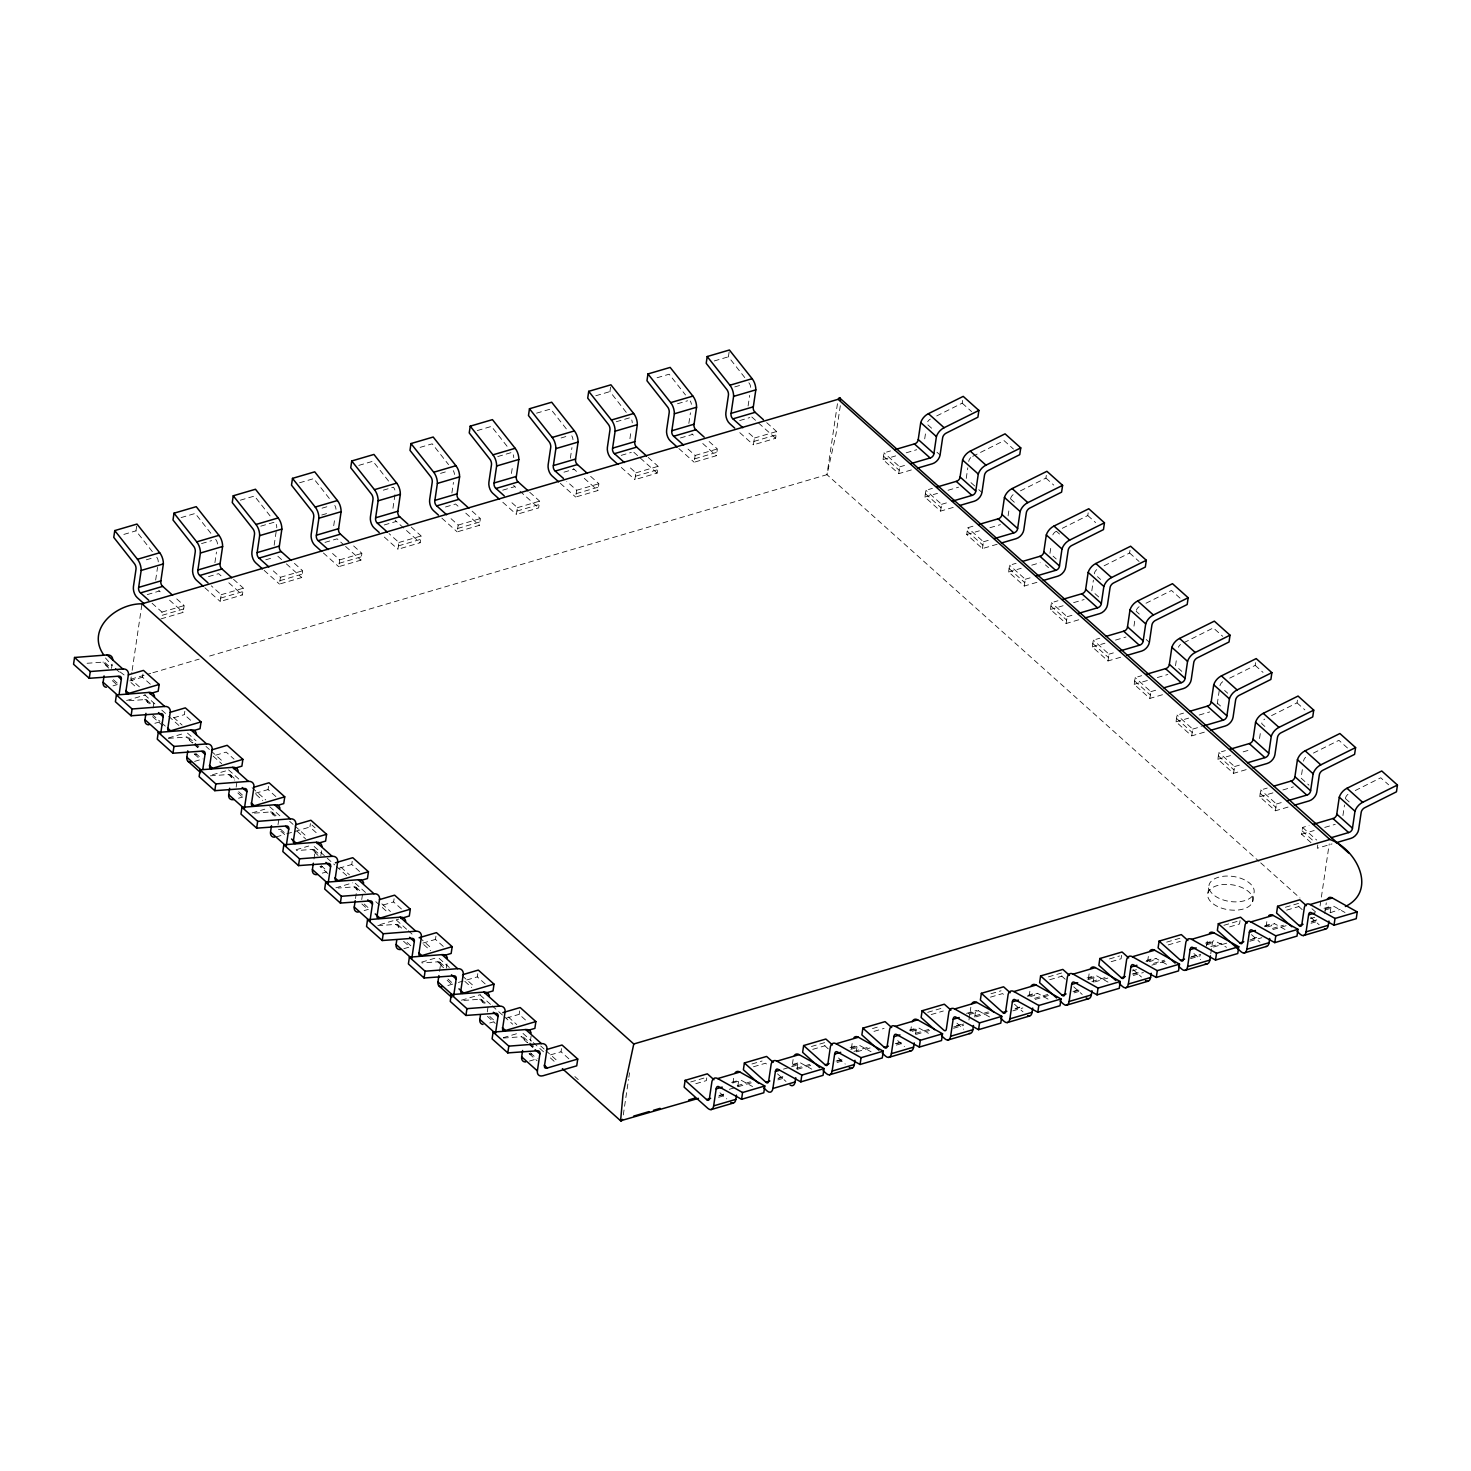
<?xml version="1.0" encoding="UTF-8"?>
<svg xmlns="http://www.w3.org/2000/svg" width="1471" height="1471" viewBox="0 0 1471 1471"><rect width="100%" height="100%" fill="white"/><g stroke="black" fill="none" stroke-linecap="round" stroke-linejoin="round"><path stroke-width="0.75" stroke-dasharray="5 3.75" d="M840.327 405.702L836.043 433.963L826.978 474.673L207.981 656.526M111.539 668.422L112.164 664.175M152.34 551.643L135.976 530.847L136.987 524.062M139.396 686.828L130.864 679.197L131.838 672.541M132.169 670.316L141.988 603.827M155.669 580.052L157.544 567.328M150.336 684.199L142.485 677.175L142.981 673.792M152.065 603.239L161.957 612.101L161.461 615.503L183.673 608.976M153.076 708.011L154.032 701.63M160.964 618.886L183.176 612.359L184.169 605.574L175.932 598.201M190.623 720.257L184.335 714.649L184.831 711.247M214.913 562.658L216.476 552.048M233.521 579.317L243.414 588.179L242.421 594.946L220.209 601.474L221.202 594.707L211.309 585.844M236.169 787.169L237.107 780.807M274.158 545.245L276.658 528.273M294.421 563.375L302.658 570.766L301.665 577.551L279.453 584.079L280.446 577.294L272.19 569.902M275.886 796.583L268.053 789.559L268.549 786.176M278.019 824.624L278.957 818.262M333.715 525.717L334.965 517.222M353.665 545.98L361.903 553.353L360.91 560.138L338.698 566.666L339.691 559.881L329.798 551.018M316.173 832.641L309.903 827.033L310.399 823.631M313.967 858.954L314.904 852.592A4.689 2.997 -48.2 0 0 312.183 849.429L296.37 850.569M320.825 855.717L322.075 847.241M392.959 508.304L395.147 493.465M411.255 527.096L421.147 535.959L420.154 542.744L397.942 549.271L398.935 542.486L389.043 533.624M359.604 871.512L351.753 864.488L352.249 861.087M355.504 898.542L356.754 890.047A4.689 2.997 -48.2 0 0 354.033 886.884L338.22 888.043M361.737 899.553L362.675 893.191M451.891 493.024L453.454 482.414M401.454 908.968L393.603 901.944L394.118 898.56M472.154 511.173L480.392 518.546L479.399 525.331L457.187 531.858L458.18 525.073L448.287 516.211M443.323 946.423L435.471 939.399L435.968 936.016M511.448 473.497L512.699 465.02M439.535 971.338L440.473 964.976A4.689 2.997 -48.2 0 0 437.751 961.813L421.938 962.953M446.375 968.102L447 963.873M529.744 492.289L539.636 501.133L538.643 507.918L516.413 514.445L517.424 507.66L509.168 500.287M485.173 983.897L477.321 976.873L477.818 973.471M487.287 1011.938L488.243 1005.576M570.362 458.216L571.943 447.607M590.625 476.347L598.881 483.738L597.888 490.523L575.657 497.051L576.669 490.266L566.758 481.403M626.278 412.395L609.932 391.599L610.594 387.075M525.46 1019.955L519.171 1014.328L519.668 1010.945M530.406 1040.916L531.344 1034.536M629.919 438.689L631.188 430.194M648.233 457.463L658.125 466.325L657.132 473.11L634.902 479.638L635.913 472.853L627.657 465.48M568.872 1058.807L561.021 1051.783L561.536 1048.4M688.851 423.409L690.432 412.799M709.114 441.539L717.37 448.931L716.377 455.697L694.147 462.225L695.158 455.458L685.247 446.596M744.767 377.587L728.421 356.791L729.414 350.006M623.299 1114.926L628.54 1079.457M628.871 1077.232L629.533 1072.8M748.095 405.996L749.677 395.386M766.722 422.655L776.614 431.518L775.622 438.303L753.391 444.83L754.402 438.045L746.146 430.654M732.926 1083.263L733.864 1076.901M837.44 403.734L826.978 474.673L1258.992 861.344M737.762 1086.628L738.387 1082.38A4.689 2.501 73.6 0 1 741.347 1080.358L752.564 1086.554M792.483 1063.735L793.108 1059.488M911.358 469.948L898.726 473.662L883.023 459.614L884.034 452.829L890.543 450.917M797.006 1069.215L797.631 1064.986A4.689 2.501 73.6 0 1 800.592 1062.945L811.808 1069.16M898.726 473.662L899.719 466.877L884.034 452.829M828.247 1048.86L824.845 1045.807L825.341 1042.424L811.201 1046.561M924.707 438.854L925.645 432.474M953.208 507.403L940.576 511.117L924.891 497.069L925.884 490.284L932.393 488.372M851.415 1048.455L852.353 1042.093M856.232 1051.82L856.876 1047.573A4.689 2.501 73.6 0 1 859.836 1045.55L871.053 1051.747M940.576 511.117L941.587 504.332L925.884 490.284M936.714 415.925L962.199 403.164L963.211 396.379M966.245 478.424L967.808 467.815M997.173 544.252L982.426 548.573L966.741 534.525L967.734 527.74L974.243 525.827M910.659 1031.042L911.285 1026.795M982.426 548.573L983.437 541.788L967.734 527.74M915.477 1034.407L916.12 1030.16A4.689 2.501 73.6 0 1 919.081 1028.137L928.44 1033.304M1008.095 515.898L1009.345 507.403M1036.926 582.332L1024.294 586.046L1008.591 571.998L1009.602 565.213L1016.093 563.301M1024.294 586.046L1025.287 579.261L1009.602 565.213M1020.433 490.854L1045.918 478.093L1046.911 471.308M968.948 1020.01L970.842 1007.267M974.721 1016.994L975.347 1012.765A4.689 2.501 73.6 0 1 978.325 1010.724L989.542 1016.939M1049.963 553.353L1051.213 544.858M1078.776 619.787L1066.144 623.502L1050.441 609.454L1051.452 602.669L1057.962 600.756M1066.144 623.502L1067.137 616.717L1051.452 602.669M1062.283 528.31L1087.768 515.549L1088.779 508.764M1029.13 996.235L1030.086 989.873M1091.813 590.809L1093.376 580.199M1120.626 657.243L1107.994 660.957L1092.309 646.909L1093.302 640.124L1099.812 638.212M1107.994 660.957L1109.005 654.172L1093.302 640.124M1065.225 979.226L1061.823 976.192L1062.319 972.791L1048.179 976.946M1104.133 565.783L1129.618 553.004L1130.629 546.237M1133.976 626.15L1134.913 619.787M1088.375 978.822L1089.331 972.46M1162.495 694.717L1149.862 698.412L1134.159 684.364L1135.152 677.598L1141.661 675.685M1093.21 982.187L1093.836 977.939A4.689 2.501 73.6 0 1 1096.814 975.917L1108.031 982.113M1149.862 698.412L1150.855 691.646L1135.152 677.598M1121.564 955.378L1121.067 958.779L1110.973 961.74M1175.513 665.738L1176.782 657.243M1204.344 732.172L1191.712 735.886L1176.009 721.838L1177.021 715.053L1183.511 713.141M1147.619 961.427L1148.557 955.065M1191.712 735.886L1192.705 729.101L1177.021 715.053M1217.179 704.094A8.219 5.259 -48.2 0 0 1217.381 703.193L1219.569 688.336M1246.194 769.627L1233.562 773.341L1217.859 759.293L1218.871 752.508L1225.38 750.596M1207.967 892.86L1209.199 884.531M1206.551 946.147L1207.801 937.652M1233.562 773.341L1234.574 766.556L1218.871 752.508M1210.762 953.741L1212.325 943.132A4.689 2.501 73.6 0 1 1215.303 941.109L1226.52 947.306M1229.701 678.149L1255.186 665.388L1256.197 658.603M1259.544 738.534L1260.482 732.172M1240.053 920.57L1239.557 923.972L1227.439 927.521M1288.044 807.083L1275.412 810.797L1259.728 796.749L1260.721 789.964L1267.23 788.07M1252.648 901.723A22.837 12.614 8.4 0 0 1222.456 884.567A22.837 12.614 8.4 0 0 1215.8 905.566A22.837 12.614 8.4 0 0 1252.648 901.723L1253.88 893.393A22.837 12.614 8.4 0 0 1223.688 876.238A22.837 12.614 8.4 0 0 1217.032 897.255A22.837 12.614 8.4 0 0 1253.88 893.393M1275.412 810.797L1276.423 804.012L1260.721 789.964M1271.551 715.623L1297.036 702.862L1298.047 696.077M1266.108 926.62L1267.046 920.239M1302.331 769.627L1301.081 778.122L1308.933 785.146M1310.992 842.644L1301.578 834.222L1302.571 827.438L1309.08 825.525M1302.203 909.611L1298.801 906.559L1299.298 903.176L1285.158 907.331M1317.777 844.869L1317.281 848.271L1332.009 843.931M1320.075 905.971L1321.05 899.314M1321.381 897.108L1329.232 843.913M1324.727 913.454L1326.29 902.845M1342.931 815.578L1344.512 804.968M1330.189 912.572L1330.814 908.324A4.689 2.501 73.6 0 1 1333.774 906.301L1345.009 912.498M972.699 456.341L1004.068 440.62L1013.482 449.06M1146.001 603.239L1171.486 590.478L1180.9 598.899M1183.934 642.662L1213.336 627.933L1222.75 636.355M1313.419 753.078L1338.904 740.318L1348.319 748.739M1355.269 790.534L1380.754 777.773L1388.606 784.797M1330.17 912.755L1340.283 909.317M123.858 534.414L135.976 530.847M181.08 517.59L195.22 513.453L211.585 534.23M240.325 500.195L254.465 496.04L270.829 516.836M299.569 482.782L313.709 478.627L330.074 499.423M358.814 465.388L372.954 461.232L389.319 482.01M420.081 447.386L432.198 443.819L448.563 464.615M477.303 430.562L491.443 426.406L507.808 447.202M536.547 413.167L550.687 409.012L567.052 429.808M595.792 395.754L609.932 391.599M657.059 377.753L669.176 374.204L685.523 394.982M714.281 360.947L728.421 356.791M146.328 559.807L154.4 557.435M201.527 543.59L211.622 540.629M260.772 526.177L274.912 522.021A4.689 2.501 73.6 0 1 276.732 527.776M322.039 508.175L330.111 505.803M383.306 490.174L393.401 487.214A4.689 2.501 73.6 0 1 395.221 492.969M440.528 473.368L448.6 470.996M497.75 456.562L511.89 452.406A4.689 2.501 73.6 0 1 513.747 457.628M561.039 437.972L569.112 435.6M616.239 421.754L630.379 417.599A4.689 2.501 73.6 0 1 632.236 422.821M677.506 403.753L687.601 400.774M734.728 386.928L742.8 384.556M321.763 515.015L329.835 512.644M147.247 594.615L159.364 591.048L162.766 594.1M208.514 576.614L218.609 573.653L222.011 576.687M265.736 559.807L273.827 557.435M324.981 542.394L337.098 538.827L343.901 544.932M384.225 524.982L396.343 521.433L420.154 542.744M445.492 506.999L455.587 504.02L458.989 507.072M502.714 490.174L514.832 486.625L518.233 489.659M563.981 472.173L574.076 469.212L577.478 472.265M621.203 455.366L631.298 452.406M680.448 437.953L692.565 434.405L695.967 437.439M739.692 420.559L749.787 417.58M161.957 612.101L184.169 605.574M221.202 594.707L243.414 588.179M280.446 577.294L302.658 570.766M339.691 559.881L361.903 553.353M398.935 542.486L421.147 535.959M458.18 525.073L480.392 518.546M517.424 507.66L539.636 501.133M576.669 490.266L598.881 483.738M635.913 472.853L658.125 466.325M695.158 455.458L717.37 448.931M754.402 438.045L776.614 431.518M220.705 598.09L242.917 591.563M279.95 580.677L302.162 574.15M339.194 563.283L361.406 556.755M398.439 545.87L420.651 539.342M457.683 528.475L479.895 521.948M516.928 511.062L539.14 504.535M576.172 493.649L598.384 487.122M635.417 476.255L657.629 469.727M694.661 458.842L716.873 452.314M753.906 441.429L776.118 434.901M130.864 679.197L150.686 673.369M152.892 672.725L199.173 659.118M112.991 685.854L117.22 684.603M129.853 680.889L142.485 677.175M883.023 459.614L895.674 455.9M906.191 452.811L916.727 449.703M899.719 466.877L906.228 464.965M126.598 700.509L145.537 694.937M154.86 723.309L159.07 722.077M173.817 717.738L184.335 714.649M924.891 497.069L937.523 493.355M948.041 490.266L958.577 487.177M941.587 504.332L948.096 502.42M168.448 737.964L183.195 733.643M194.595 761.39L203.035 758.907M215.667 755.193L226.185 752.104L234.036 759.128M966.741 534.525L979.373 530.81M989.909 527.721L1000.427 524.632M983.437 541.788L989.946 539.875M212.412 774.812L227.141 770.491M238.559 798.22L242.77 796.988M255.402 793.274L268.053 789.559M1008.591 571.998L1021.223 568.284M1031.759 565.177L1040.181 562.713M1025.287 579.261L1031.796 577.349M252.148 812.893L264.798 809.179M276.199 836.925L284.639 834.443L278.166 829.056M286.735 833.836L309.903 827.033M1050.441 609.454L1063.092 605.739M1073.609 602.65L1084.145 599.543M1067.137 616.717L1073.646 614.804M296.112 849.742L308.745 846.027M322.278 873.149L326.488 871.917M339.121 868.203L351.753 864.488M1092.309 646.909L1104.942 643.195M1115.478 640.106L1125.995 637.017M1109.005 654.172L1113.345 652.903M335.866 887.822L352.709 882.857M364.128 910.604L368.338 909.372M383.085 905.033L393.603 901.944M1134.159 684.364L1148.906 680.043M1157.328 677.561L1167.845 674.472M1150.855 691.646L1157.364 689.734M379.831 924.652L398.77 919.081M403.881 948.685L410.188 946.828M422.839 943.113L435.471 939.399M1176.009 721.838L1188.642 718.124M1199.178 715.035L1209.714 711.927M1192.705 729.101L1201.384 726.545M421.681 962.126L436.427 957.786M447.846 985.533L456.267 983.051M458.364 982.444L477.321 976.873M1217.859 759.293L1230.51 755.579M1243.142 751.865L1249.449 750.008M1234.574 766.556L1241.064 764.644M461.434 1000.206L480.373 994.635M489.696 1022.989L493.907 1021.757M506.539 1018.042L519.171 1014.328M1259.728 796.749L1274.456 792.428M1282.896 789.945L1293.414 786.856M1276.423 804.012L1282.933 802.118M503.284 1037.662L518.031 1033.322M529.45 1061.069L537.871 1058.605M550.503 1054.891L561.021 1051.783M1301.578 834.222L1314.21 830.508M1324.746 827.419L1335.263 824.312M690.708 1081.976L706.852 1077.232L706.356 1080.615L692.216 1084.771M751.957 1063.974L762.07 1061.014M872.468 1028.578L880.559 1026.188M927.686 1012.342L943.83 1007.598M990.958 993.752L1001.052 990.792M1109.447 958.945L1119.541 955.985M1166.668 942.139L1180.808 937.983M1223.89 925.314L1238.03 921.159M753.483 1066.769L765.6 1063.22L769.002 1066.254M812.728 1049.375L824.845 1045.807M873.995 1031.373L884.089 1028.394M931.217 1014.549L943.334 1011M990.461 997.154L1002.578 993.587L1005.98 996.639M1049.706 979.741L1061.823 976.192M1168.195 944.934L1180.312 941.366M1286.684 910.126L1298.801 906.559M731.602 1082.399L739.674 1080.027M792.851 1064.397L798.918 1062.614M850.073 1047.573L858.163 1045.201M909.317 1030.178L917.408 1027.806M966.557 1013.354L976.652 1010.393M1027.806 995.371L1035.897 992.98M1087.051 977.958L1095.141 975.586M1146.295 960.545L1154.386 958.173M1205.54 943.15L1213.63 940.778M1264.784 925.737L1272.875 923.365M1324.029 908.324L1332.101 905.952M733.275 1082.73L741.347 1080.358M792.501 1065.317L800.592 1062.945M851.746 1047.922L859.836 1045.55M910.99 1030.509L919.081 1028.137M968.231 1013.703L978.325 1010.724M1027.457 996.29L1037.57 993.33L1050.662 1000.556M1088.724 978.289L1096.814 975.917M1145.946 961.482L1156.059 958.504L1167.275 964.719M1207.213 943.481L1215.303 941.109M1264.435 926.675L1274.548 923.696L1285.764 929.911M1325.702 908.673L1333.774 906.301M783.491 1069.123L789.541 1067.358M791.563 1066.751L797.631 1064.986M850.808 1049.356L856.876 1047.573M912.075 1031.355L916.12 1030.16M969.297 1014.53L975.347 1012.765M1030.564 996.547L1034.591 995.352A4.689 2.501 73.6 0 1 1037.57 993.33M1087.786 979.723L1093.836 977.939M1149.053 961.721L1153.08 960.545A4.689 2.501 73.6 0 1 1156.059 958.504M1206.275 944.915L1212.325 943.132M1267.542 926.914L1271.569 925.737A4.689 2.501 73.6 0 1 1274.548 923.696M1324.764 910.108L1330.814 908.324M737.21 1085.69L752.619 1081.167M796.675 1068.222L809.896 1064.342M853.952 1051.397L869.379 1046.874M915.642 1033.267L928.863 1029.387M975.108 1015.799L988.328 1011.919M1034.591 998.331L1047.812 994.433M1091.868 981.488L1105.089 977.608M1153.558 963.376L1164.572 960.14M1210.817 946.552L1221.849 943.316M1272.507 928.422L1283.521 925.185M729.267 1089.312L735.886 1087.363M738.074 1086.72L751.276 1082.84M797.503 1069.252L812.911 1064.728M856.931 1051.802L870.133 1047.922M916.359 1034.334L929.58 1030.454M975.788 1016.884L989.008 1013.004M1035.216 999.416L1048.437 995.536M1094.645 981.948L1107.865 978.068M1132.063 970.97L1136.476 969.665M1151.885 965.141L1165.087 961.262M1213.501 947.03L1226.722 943.15M1272.93 929.58L1286.15 925.7M1310.348 918.584L1314.761 917.279M719.54 1095.307L723.585 1094.13M778.784 1077.912L782.829 1076.717M836.024 1061.087L842.074 1059.304M895.251 1043.693L903.341 1041.321M956.518 1025.692L962.586 1023.908M1015.762 1008.279L1019.808 1007.102M1072.984 991.472L1081.075 989.1M1132.229 974.059L1140.319 971.687M1191.473 956.665L1199.564 954.293M1252.74 938.663L1256.786 937.468M1311.985 921.251L1318.053 919.467M718.712 1096.005L724.78 1094.222M777.957 1078.592L784.006 1076.809M837.201 1061.198L843.251 1059.414M896.446 1043.785L902.495 1042.001M953.668 1026.979L963.762 1024M1014.935 1008.977L1020.984 1007.194M1074.179 991.564L1082.251 989.192M1133.424 974.151L1139.473 972.386M1190.646 957.345L1200.741 954.385M1249.89 939.951L1257.962 937.56M1311.157 921.949L1319.23 919.577M718.584 1097.329L726.656 1094.957M777.828 1079.916L785.9 1077.544M837.073 1062.522L845.145 1060.15M896.317 1045.109L904.389 1042.737M953.539 1028.303L963.634 1025.324M1012.784 1010.89L1022.878 1007.929M1074.051 992.888L1082.123 990.516M1133.295 975.494L1143.39 972.515M1190.517 958.669L1200.612 955.709M1249.762 941.275L1261.879 937.707M1311.029 923.273L1319.101 920.901M87.102 663.274L102.915 662.134L109.185 667.742M128.952 700.729L144.765 699.589L149.472 703.8M168.558 738.35L186.615 737.045L192.903 742.671M210.408 775.824L228.465 774.518L234.753 780.126M254.52 813.114L270.333 811.974L275.04 816.184M377.826 925.664L395.901 924.358L400.608 928.569M463.788 1000.427L479.601 999.269L484.308 1003.479M503.395 1038.048L521.451 1036.742L527.74 1042.351M124.097 674.95L115.565 668.551M962.199 403.164L971.632 411.604M1045.918 478.093L1053.769 485.117M1087.768 515.549L1095.619 522.573M1129.618 553.004L1139.05 561.444M1255.186 665.388L1263.037 672.412M1297.036 702.862L1304.887 709.886M1056.399 531.27L1059.543 534.065M931.603 428.208L926.895 423.997A4.689 2.997 -48.2 0 1 930.352 419.106M1010.614 498.908L1015.321 503.137M1097.458 576.65L1100.602 579.464M1136.164 611.292L1139.308 614.106M1224.589 690.432L1227.733 693.246M1264.876 726.49L1261.732 723.677A4.689 2.997 -48.2 0 1 1264.711 719.08M1345.45 798.606L1350.157 802.817M936.953 452.204L940.079 455.017M970.952 482.635L977.24 488.262M978.803 489.659L981.948 492.472M1053.089 556.167L1056.233 558.962M1094.957 593.622L1099.664 597.833M1146.222 639.517L1149.366 642.312M1178.657 668.551L1181.801 671.346M1217.381 703.193L1220.507 706.006M1045.421 564.901L1048.566 567.714M1302.571 827.438L1316.71 840.07M883.538 456.212L899.222 470.26M925.388 493.686L941.072 507.734M967.238 531.141L982.941 545.189M1009.088 568.597L1024.791 582.645M1050.956 606.052L1066.64 620.1M1092.806 643.526L1108.509 657.574M1134.656 680.981L1150.359 695.029M1176.506 718.436L1192.209 732.484M1218.374 755.91L1234.059 769.958M1260.224 793.365L1275.927 807.414M1302.074 830.821L1313.07 840.658M1260.702 862.87L1299.978 898.027M1311.93 908.729L1317.06 913.307M751.81 416.992L756.903 421.552M758.613 423.078L775.622 438.303M1310.698 917.205L1319.193 924.818M739.803 432.658L753.391 444.83M702.77 443.525L716.377 455.697M1251.453 934.618L1259.948 942.231M678.848 448.545L694.147 462.225M657.132 473.11L633.321 451.799A8.219 4.395 73.6 0 1 632.714 451.192M1193.919 953.539L1200.704 959.625M621.314 467.465L634.902 479.638M584.281 478.351L597.888 490.523M1132.964 969.426L1141.478 977.038M560.359 483.352L575.657 497.051M519.943 491.185L538.643 507.918M1073.72 986.839L1082.233 994.451M502.825 502.273L516.413 514.445M465.792 513.158L479.399 525.331M1014.475 1004.233L1022.989 1011.846M441.87 518.16L457.187 531.858M956.941 1023.172L963.744 1029.259M384.336 537.08L397.942 549.271M345.611 546.44L360.91 560.138M897.696 1040.567L904.5 1046.672M323.381 552.967L338.698 566.666M277.854 556.24L284.657 562.327M286.367 563.853L301.665 577.551M838.452 1057.98L845.255 1064.066M264.136 570.38L279.453 584.079M228.814 582.773L242.421 594.946M777.497 1073.867L786.01 1081.479M204.892 587.793L220.209 601.474M169.57 600.186L183.176 612.359M719.963 1092.788L726.766 1098.874M311.981 825.047L315.107 827.842M173.56 717.407L182.091 725.038M205.995 746.441L209.415 749.493M211.125 751.019L223.077 761.721M252.093 787.702L265.755 799.93M289.677 821.333L293.078 824.385M294.788 825.911L306.74 836.613M340.904 867.173L349.436 874.822M381.872 903.856L390.422 911.505M419.456 937.487L431.408 948.17M462.133 975.696L474.085 986.379M508.249 1016.957L516.781 1024.588M540.684 1045.991L544.105 1049.044M545.815 1050.57L557.766 1061.271M574.848 1076.551L578.25 1079.622M115.584 668.753L120.714 673.35M130.993 682.544L136.123 687.141M144.673 694.808L154.951 704.002M161.792 710.125L166.94 714.722M168.65 716.267L178.91 725.46M187.479 733.11L196.029 740.777M213.148 756.094L221.716 763.762M228.557 769.885L238.835 779.078M255.954 794.395L262.794 800.537M269.653 806.66L279.931 815.853M297.05 831.17L305.6 838.838M314.169 846.505L334.708 864.893M336.418 866.419L346.696 875.613M355.247 883.28L365.525 892.456M375.785 901.649L387.774 912.388M396.343 920.037L406.603 929.231M408.313 930.775L413.461 935.372M423.722 944.566L430.58 950.689M439.13 958.357L449.409 967.55M464.818 981.341L471.658 987.464M480.226 995.132L490.487 1004.325M492.197 1005.851L502.475 1015.045M504.185 1016.571L512.754 1024.239M523.014 1033.433L531.583 1041.082M533.293 1042.626L543.553 1051.82M550.411 1057.943L555.542 1062.54M104.919 662.52L111.189 668.147M146.769 699.975L151.476 704.204M188.619 737.449L201.178 748.684M230.469 774.904L235.176 779.115M272.337 812.36L277.044 816.57M314.187 849.833L320.457 855.442M356.037 887.289L360.744 891.5M397.887 924.744L402.594 928.955M439.755 962.199L446.026 967.826M481.605 999.673L486.313 1003.884M523.455 1037.129L536.014 1048.363M194.466 744.069L199.173 748.279M312.183 849.429L318.453 855.056M354.033 886.884L358.74 891.113M437.751 961.813L444.021 967.44M529.303 1043.766L534.01 1047.977M108.762 668.091L105.636 665.278A4.689 2.997 -48.2 0 0 102.915 662.134M192.48 743.02L189.336 740.207A4.689 2.997 -48.2 0 0 186.615 737.045M194.043 744.418L198.75 748.629M314.904 852.592L318.049 855.405M440.473 964.976L443.617 967.771M527.317 1042.7L524.172 1039.887A4.689 2.997 -48.2 0 0 521.451 1036.742M528.88 1044.097L533.587 1048.327M113.432 679.712L118.14 683.941M152.138 714.373L159.99 721.397M161.571 722.794L166.278 727.005M195.569 753.244L201.84 758.852M238.688 791.711L243.395 795.921M280.538 829.166L285.558 833.781M321.138 865.61L327.408 871.237M364.256 904.077L369.258 908.692M410.814 945.761L406.106 941.55A3.641 2.317 -48.2 0 1 403.734 941.44L410.004 947.048M447.956 979.006L452.976 983.621M489.806 1016.461L494.826 1021.076M530.406 1052.923L536.676 1058.532M112.311 680.613L117.018 684.824M152.598 716.671L165.157 727.906M194.466 754.127L200.736 759.753M237.879 792.998L242.586 797.208M327.868 873.535L320.016 866.511A3.641 2.317 -48.2 0 0 322.388 866.621M361.884 903.966L368.155 909.593M447.147 980.293L451.854 984.504M487.434 1016.351L495.286 1023.375M529.303 1053.806L537.136 1060.83M105.471 657.978L112.145 665.701M1303.582 761.132A4.689 2.997 -48.2 0 1 1305.641 757.271M968.745 461.453A4.689 2.997 -48.2 0 1 970.805 457.573M228.465 774.518A4.689 2.997 -48.2 0 1 231.204 777.663M196.838 754.237A3.641 2.317 -48.2 0 1 194.209 753.869M1094.314 573.837A4.689 2.997 -48.2 0 1 1097.771 568.946M1052.831 534.874A4.689 2.997 -48.2 0 1 1055.921 531.491M1345.505 798.109A4.689 2.997 -48.2 0 1 1347.951 794.34M1010.669 498.43A4.689 2.997 -48.2 0 1 1013.114 494.661M479.601 999.269A4.689 2.997 -48.2 0 1 482.323 1002.431M395.901 924.358A4.689 2.997 -48.2 0 1 398.623 927.502M531.675 1053.935A3.641 2.317 -48.2 0 1 529.045 1053.549M1136.366 610.3A4.689 2.997 -48.2 0 1 1139.142 606.696M1178.4 647.258A4.689 2.997 -48.2 0 1 1180.533 644.5M1219.955 685.725A4.689 2.997 -48.2 0 1 1222.861 681.625M514.832 486.625A8.219 4.395 73.6 0 1 513.655 485.301M453.27 470.646A4.689 2.501 73.6 0 1 454.484 474.489M571.759 435.839A4.689 2.501 73.6 0 1 572.973 439.682M692.565 434.405A8.219 4.395 73.6 0 1 691.958 433.798M690.248 401.013A4.689 2.501 73.6 0 1 691.407 404.304M334.781 505.454A4.689 2.501 73.6 0 1 335.995 509.297M215.667 539.434A4.689 2.501 73.6 0 1 217.506 544.123M280.078 829.331A3.641 2.317 -48.2 0 1 278.46 829.258M144.765 699.589A4.689 2.997 -48.2 0 1 147.486 702.752M270.333 811.974A4.689 2.997 -48.2 0 1 273.054 815.136M396.343 521.433A8.219 4.395 73.6 0 1 395.166 520.109M159.364 591.048A8.219 4.395 73.6 0 1 158.758 590.441M156.753 557.233A4.689 2.501 73.6 0 1 158.243 562.602M748.868 382.773A4.689 2.501 73.6 0 1 750.725 388.013M574.076 469.212A8.219 4.395 73.6 0 1 573.469 468.605"/><path stroke-width="1.5" d="M112.789 659.927A10.389 6.638 -48.2 0 0 107.162 654.944L74.543 657.482L73.55 664.248L89.253 678.296L118.599 676.182A4.689 2.997 -48.2 0 1 121.321 679.326L119.133 694.183M89.253 678.296L90.246 671.53L74.543 657.482M172.622 595.24L162.729 586.377A3.641 1.949 73.6 0 1 160.872 580.88L163.373 563.908A10.389 5.553 73.6 0 0 159.695 552.747L136.987 524.062L114.756 530.59L113.763 537.375L134.21 563.375A4.689 2.501 73.6 0 1 135.957 569.608L133.438 586.58A8.219 4.395 73.6 0 0 137.152 597.575L143.956 603.662M106.317 687.306A8.219 5.259 -48.2 0 1 103.117 682.25L104.073 675.888M154.584 696.61A10.389 6.638 -48.2 0 0 149.012 692.418L116.411 694.937L115.4 701.722L131.103 715.77L160.468 713.637A4.689 2.997 -48.2 0 1 163.189 716.8L160.67 733.772L144.985 719.724L145.923 713.361M148.755 600.297L140.517 592.905A3.641 1.949 73.6 0 1 138.66 587.407L141.161 570.435A10.389 5.553 73.6 0 0 137.483 559.274L114.756 530.59M131.103 715.77L132.096 708.985L116.411 694.937M231.866 577.827L221.974 568.964A3.641 1.949 73.6 0 1 220.117 563.467L222.617 546.495A10.389 5.553 73.6 0 0 218.94 535.334L196.231 506.668L174.001 513.195L173.008 519.98L193.455 545.962A4.689 2.501 73.6 0 1 195.202 552.213L192.683 569.185A8.219 4.395 73.6 0 0 196.397 580.181L203.2 586.267M128.308 674.858L143.478 670.408L159.181 684.456L158.188 691.223L149.748 693.705M196.305 733.33A10.389 6.638 -48.2 0 0 190.862 729.873L158.261 732.393L157.268 739.178L172.953 753.226L202.318 751.093A4.689 2.997 -48.2 0 1 205.039 754.255L202.851 769.112M207.999 582.884L199.762 575.492A3.641 1.949 73.6 0 1 197.905 569.994L200.405 553.022A10.389 5.553 73.6 0 0 196.728 541.861L174.001 513.195M172.953 753.226L173.964 746.441L158.261 732.393M190.807 762.272A8.219 5.259 -48.2 0 1 186.835 757.179L187.773 750.817M291.111 560.433L281.218 551.57A3.641 1.949 73.6 0 1 279.361 546.072L281.862 529.1A10.389 5.553 73.6 0 0 278.184 517.939L255.476 489.255L233.245 495.782L232.253 502.567L252.699 528.549A4.689 2.501 73.6 0 1 254.446 534.8L251.927 551.772A8.219 4.395 73.6 0 0 255.641 562.768L262.445 568.854M170.158 712.313L185.346 707.864L201.031 721.912L200.038 728.697L193.712 730.554M238.302 771.54A10.389 6.638 -48.2 0 0 232.731 767.329L200.111 769.848L199.118 776.633L214.803 790.681L244.168 788.548A4.689 2.997 -48.2 0 1 246.889 791.711L244.388 808.682L228.685 794.634L229.623 788.272M214.803 790.681L215.814 783.896L200.111 769.848M268.899 566.96L259.006 558.097A3.641 1.949 73.6 0 1 257.149 552.6L259.65 535.628A10.389 5.553 73.6 0 0 255.972 524.467L233.245 495.782M212.008 749.787L227.196 745.319L242.88 759.367L241.888 766.152L233.466 768.634M280.005 808.259A10.389 6.638 -48.2 0 0 274.581 804.784L241.961 807.322L240.968 814.107L256.671 828.155L286.018 826.022A4.689 2.997 -48.2 0 1 288.739 829.166L286.238 846.156M348.701 541.549L340.463 534.157A3.641 1.949 73.6 0 1 338.606 528.659L341.107 511.687A10.389 5.553 73.6 0 0 337.429 500.526L314.72 471.842L292.49 478.369L291.497 485.154L311.944 511.154A4.689 2.501 73.6 0 1 313.691 517.387L311.172 534.359A8.219 4.395 73.6 0 0 314.886 545.355L321.689 551.46M256.671 828.155L257.664 821.37L241.961 807.322M274.507 837.201A8.219 5.259 -48.2 0 1 270.535 832.108L271.491 825.727M328.143 549.547L318.232 540.684A3.641 1.949 73.6 0 1 316.394 535.187L318.894 518.215A10.389 5.553 73.6 0 0 315.217 507.054L292.49 478.369M253.876 787.242L269.046 782.774L284.749 796.822L283.738 803.607L277.431 805.464M322.002 846.45A10.389 6.638 -48.2 0 0 316.43 842.258L283.829 844.777L282.818 851.562L298.521 865.61L327.886 863.477A4.689 2.997 -48.2 0 1 330.607 866.64L328.088 883.611L312.404 869.563L313.341 863.201M407.945 524.136L399.707 516.762A3.641 1.949 73.6 0 1 397.85 511.264L400.351 494.274A10.389 5.553 73.6 0 0 396.674 483.132L373.947 454.447L351.734 460.975L350.742 467.76L371.188 493.741A4.689 2.501 73.6 0 1 372.935 499.993L370.416 516.965A8.219 4.395 73.6 0 0 374.13 527.96L379.224 532.52M298.521 865.61L299.514 858.825L283.829 844.777M295.726 824.698L310.896 820.248L326.599 834.296L325.606 841.081L317.166 843.545M387.388 532.134L377.477 523.29A3.641 1.949 73.6 0 1 375.638 517.792L378.139 500.802A10.389 5.553 73.6 0 0 374.461 489.659L351.734 460.975M363.723 883.17A10.389 6.638 -48.2 0 0 358.28 879.713L325.679 882.232L324.686 889.017L340.371 903.065L369.736 900.932A4.689 2.997 -48.2 0 1 372.457 904.095L369.957 921.067M340.371 903.065L341.382 896.28L325.679 882.232M468.844 508.212L458.952 499.349A3.641 1.949 73.6 0 1 457.095 493.851L459.596 476.88A10.389 5.553 73.6 0 0 455.918 465.719L433.191 437.034L410.979 443.562L409.986 450.347L430.433 476.328A4.689 2.501 73.6 0 1 432.18 482.58L429.661 499.552A8.219 4.395 73.6 0 0 433.375 510.547L438.468 515.126M358.225 912.13A8.219 5.259 -48.2 0 1 354.254 907.019L355.191 900.657M335.406 862.797L352.764 857.703L368.449 871.751L367.456 878.536L361.131 880.394M405.72 921.379A10.389 6.638 -48.2 0 0 400.149 917.169L367.529 919.706L366.536 926.491L382.221 940.521L411.586 938.406A4.689 2.997 -48.2 0 1 414.307 941.55L411.806 958.522L396.104 944.492L396.729 940.245M446.632 514.74L436.722 505.877A3.641 1.949 73.6 0 1 434.883 500.379L437.383 483.407A10.389 5.553 73.6 0 0 433.706 472.246L410.979 443.562M382.221 940.521L383.232 933.754L367.529 919.706M528.089 490.799L518.197 481.936A3.641 1.949 73.6 0 1 516.339 476.439L518.84 459.467A10.389 5.553 73.6 0 0 515.163 448.306L492.436 419.64L470.224 426.167L469.231 432.934L489.678 458.934A4.689 2.501 73.6 0 1 491.424 465.167L488.905 482.157A8.219 4.395 73.6 0 0 492.62 493.153L499.423 499.239M379.426 899.627L394.614 895.159L410.317 909.207L409.306 915.992L400.884 918.474M447.423 958.099A10.389 6.638 -48.2 0 0 441.999 954.642L409.398 957.161L408.386 963.946L424.089 977.994L453.436 975.861A4.689 2.997 -48.2 0 1 456.157 979.024L453.656 995.996M504.222 495.856L495.966 488.464A3.641 1.949 73.6 0 1 494.127 482.966L496.628 465.994A10.389 5.553 73.6 0 0 492.95 454.833L470.224 426.167M424.089 977.994L425.082 971.209L409.398 957.161M441.944 987.041A8.219 5.259 -48.2 0 1 437.953 981.948L438.91 975.586M587.334 473.405L577.441 464.542A3.641 1.949 73.6 0 1 575.584 459.044L578.085 442.072A10.389 5.553 73.6 0 0 574.407 430.911L551.68 402.227L529.468 408.754L528.475 415.539L548.922 441.521A4.689 2.501 73.6 0 1 550.669 447.772L548.15 464.744A8.219 4.395 73.6 0 0 551.864 475.74L558.667 481.826M419.125 937.726L436.464 932.632L452.167 946.68L451.156 953.447L444.849 955.304M489.42 996.29A10.389 6.638 -48.2 0 0 483.849 992.098L451.248 994.617L450.236 1001.402L465.939 1015.45L495.304 1013.317A4.689 2.997 -48.2 0 1 498.025 1016.479L495.506 1033.451L479.822 1019.403L480.447 1015.155M465.939 1015.45L466.932 1008.665L451.248 994.617M563.467 478.443L555.211 471.069A3.641 1.949 73.6 0 1 553.372 465.572L555.873 448.6A10.389 5.553 73.6 0 0 552.195 437.439L529.468 408.754M463.144 974.538L478.314 970.088L494.017 984.136L493.024 990.921L484.584 993.385M531.141 1033.028A10.389 6.638 -48.2 0 0 525.699 1029.553L493.098 1032.09L492.105 1038.857L507.789 1052.905L537.154 1050.79A4.689 2.997 -48.2 0 1 539.875 1053.935L537.375 1070.906A8.219 5.259 -48.2 0 0 543.038 1075.742L576.724 1065.831L577.735 1059.046L562.032 1045.017L546.844 1049.467M646.578 455.992L636.686 447.129A3.641 1.949 73.6 0 1 634.828 441.631L637.329 424.659A10.389 5.553 73.6 0 0 633.652 413.498L610.925 384.814L588.713 391.341L587.72 398.126L608.167 424.126A4.689 2.501 73.6 0 1 609.895 430.359L607.394 447.331A8.219 4.395 73.6 0 0 611.109 458.327L617.912 464.413M507.789 1052.905L508.801 1046.138L493.098 1032.09M525.643 1061.97A8.219 5.259 -48.2 0 1 521.672 1056.858L522.61 1050.496M624.366 462.519L614.455 453.656A3.641 1.949 73.6 0 1 612.598 448.159L615.117 431.187A10.389 5.553 73.6 0 0 611.421 420.026L588.713 391.341M502.825 1012.636L520.182 1007.543L535.867 1021.591L534.874 1028.376L528.549 1030.233M704.168 437.108L695.912 429.734A3.641 1.949 73.6 0 1 694.073 424.218L696.574 407.246A10.389 5.553 73.6 0 0 692.896 396.104L670.169 367.419L647.957 373.947L646.964 380.732L667.411 406.713A4.689 2.501 73.6 0 1 669.14 412.965L666.639 429.937A8.219 4.395 73.6 0 0 670.353 440.932L677.156 447.019M683.61 445.106L673.7 436.243A3.641 1.949 73.6 0 1 671.842 430.746L674.362 413.774A10.389 5.553 73.6 0 0 670.666 402.613L647.957 373.947M763.412 419.695L755.156 412.321A3.641 1.949 73.6 0 1 753.317 406.823L755.818 389.852A10.389 5.553 73.6 0 0 752.141 378.691L729.414 350.006L707.202 356.534L706.209 363.319L726.656 389.3A4.689 2.501 73.6 0 1 728.384 395.552L725.883 412.524A8.219 4.395 73.6 0 0 729.598 423.519L734.691 428.079M742.855 427.712L732.944 418.849A3.641 1.949 73.6 0 1 731.087 413.351L733.606 396.379A10.389 5.553 73.6 0 0 729.91 385.218L707.202 356.534M713.968 1079.751L707.367 1073.83L685.137 1080.358L684.144 1087.143L707.956 1108.454A8.219 4.395 73.6 0 0 713.656 1105.879L735.868 1099.352L736.493 1095.104M713.656 1105.879L716.156 1088.908A4.689 2.501 73.6 0 1 719.135 1086.885L741.586 1099.297L763.798 1092.769L764.791 1085.984L739.913 1072.046A10.389 5.553 73.6 0 0 735.095 1072.837M773.213 1062.338L766.612 1056.435L744.381 1062.963L743.388 1069.748L758.687 1083.428M741.586 1099.297L742.579 1092.512L764.791 1085.984M763.798 1088.007L767.182 1091.041A8.219 4.395 73.6 0 0 772.9 1088.485L775.401 1071.513A4.689 2.501 73.6 0 1 778.38 1069.472L800.831 1081.884L823.043 1075.356L824.036 1068.571L799.158 1054.633A10.389 5.553 73.6 0 0 794.34 1055.443M790.037 1085.01A8.219 4.395 73.6 0 0 795.112 1081.957L795.737 1077.71M832.439 1044.925L825.856 1039.022L803.626 1045.55L802.633 1052.335L819.641 1067.56M800.831 1081.884L801.824 1075.099L824.036 1068.571M894.883 449.648L914.392 443.911A3.641 2.317 -48.2 0 0 918.235 439.535L920.736 422.563A10.389 6.638 -48.2 0 1 928.422 413.664L963.211 396.379L978.895 410.427L977.902 417.212L946.533 432.934A4.689 2.997 -48.2 0 0 942.598 438.045L940.079 455.017A8.219 5.259 -48.2 0 1 932.412 463.751L917.683 468.091M823.043 1070.594L826.426 1073.646A8.219 4.395 73.6 0 0 832.145 1071.072L834.645 1054.1A4.689 2.501 73.6 0 1 837.624 1052.078L860.075 1064.471L882.287 1057.943L883.28 1051.158L858.402 1037.239A10.389 5.553 73.6 0 0 853.989 1037.551M910.567 463.696L930.095 457.959A3.641 2.317 -48.2 0 0 933.92 453.583L936.42 436.611A10.389 6.638 -48.2 0 1 944.125 427.712L978.895 410.427M849.282 1067.597A8.219 4.395 73.6 0 0 854.357 1064.544L854.982 1060.297M891.683 1027.53L885.082 1021.628L862.87 1028.137L861.877 1034.922L878.886 1050.147M860.075 1064.471L861.068 1057.686L883.28 1051.158M936.733 487.103L956.242 481.366A3.641 2.317 -48.2 0 0 960.085 476.99L962.586 460.018A10.389 6.638 -48.2 0 1 970.272 451.119L1005.061 433.853L1020.764 447.901L1019.752 454.668L988.383 470.389A4.689 2.997 -48.2 0 0 984.448 475.501L981.948 492.472A8.219 5.259 -48.2 0 1 974.28 501.225L959.533 505.546M882.269 1053.199L885.671 1056.233A8.219 4.395 73.6 0 0 891.389 1053.659L893.89 1036.687A4.689 2.501 73.6 0 1 896.869 1034.665L919.32 1047.076L941.532 1040.549L942.525 1033.764L917.647 1019.826A10.389 5.553 73.6 0 0 913.234 1020.157M952.417 501.151L971.945 495.414A3.641 2.317 -48.2 0 0 975.769 491.038L978.289 474.067A10.389 6.638 -48.2 0 1 985.975 465.167L1020.764 447.901M909.777 1050.809A8.219 4.395 73.6 0 0 913.601 1047.131L914.226 1042.902M950.928 1010.117L944.327 1004.215L922.115 1010.742L921.122 1017.527L934.729 1029.7M919.32 1047.076L920.313 1040.291L942.525 1033.764M978.583 524.559L998.11 518.822A3.641 2.317 -48.2 0 0 1001.935 514.464L1004.436 497.474A10.389 6.638 -48.2 0 1 1012.14 488.574L1046.911 471.308L1062.614 485.356L1061.602 492.141L1030.252 507.844A4.689 2.997 -48.2 0 0 1026.298 512.956L1023.798 529.946A8.219 5.259 -48.2 0 1 1016.13 538.68L1001.383 543.001M994.286 538.607L1013.795 532.87A3.641 2.317 -48.2 0 0 1017.638 528.512L1020.139 511.522A10.389 6.638 -48.2 0 1 1027.824 502.622L1062.614 485.356M941.514 1035.786L944.915 1038.82A8.219 4.395 73.6 0 0 950.634 1036.264L953.134 1019.293A4.689 2.501 73.6 0 1 956.095 1017.252L978.564 1029.663L1000.776 1023.136L1001.769 1016.351L976.873 1002.431A10.389 5.553 73.6 0 0 971.706 1003.792M969.021 1033.396A8.219 4.395 73.6 0 0 972.846 1029.737L973.471 1025.489M1022.602 561.389L1039.96 556.295A3.641 2.317 -48.2 0 0 1043.785 551.919L1046.304 534.948A10.389 6.638 -48.2 0 1 1053.99 526.048L1088.779 508.764L1104.464 522.812L1103.471 529.597L1072.102 545.318A4.689 2.997 -48.2 0 0 1068.148 550.43L1065.648 567.401A8.219 5.259 -48.2 0 1 1057.98 576.136L1043.252 580.475M1010.172 992.723L1003.571 986.802L981.359 993.33L980.366 1000.115L993.955 1012.287M978.564 1029.663L979.557 1022.878L1001.769 1016.351M1036.136 576.062L1055.645 570.343A3.641 2.317 -48.2 0 0 1059.488 565.967L1061.988 548.996A10.389 6.638 -48.2 0 1 1069.674 540.096L1104.464 522.812M1000.758 1018.373L1004.16 1021.426A8.219 4.395 73.6 0 0 1009.878 1018.851L1012.379 1001.88A4.689 2.501 73.6 0 1 1015.339 999.857L1037.809 1012.25L1060.021 1005.723L1061.014 998.956L1036.117 985.018A10.389 5.553 73.6 0 0 1030.95 986.379M1062.301 599.488L1081.81 593.751A3.641 2.317 -48.2 0 0 1085.653 589.375L1088.154 572.403A10.389 6.638 -48.2 0 1 1095.84 563.503L1130.629 546.237L1146.314 560.267L1145.321 567.052L1113.952 582.773A4.689 2.997 -48.2 0 0 1110.017 587.885L1107.498 604.857A8.219 5.259 -48.2 0 1 1099.83 613.591L1085.102 617.93M1027.641 1015.762A8.219 4.395 73.6 0 0 1032.09 1012.324L1032.716 1008.076M1069.417 975.31L1062.816 969.407L1040.604 975.935L1039.611 982.702L1056.601 997.926M1037.809 1012.25L1038.802 1005.484L1061.014 998.956M1077.986 613.536L1097.513 607.799A3.641 2.317 -48.2 0 0 1101.338 603.423L1103.857 586.451A10.389 6.638 -48.2 0 1 1111.543 577.551L1146.314 560.267M1060.003 1000.979L1063.404 1004.013A8.219 4.395 73.6 0 0 1069.123 1001.457L1071.623 984.467A4.689 2.501 73.6 0 1 1074.584 982.444L1097.053 994.856L1119.266 988.328L1120.258 981.543L1095.362 967.605A10.389 5.553 73.6 0 0 1090.563 968.414M1106.321 636.299L1123.66 631.206A3.641 2.317 -48.2 0 0 1127.503 626.83L1130.004 609.858A10.389 6.638 -48.2 0 1 1137.69 600.959L1172.479 583.693L1188.182 597.741L1187.171 604.526L1155.801 620.229A4.689 2.997 -48.2 0 0 1151.867 625.34L1149.366 642.312A8.219 5.259 -48.2 0 1 1141.698 651.065L1126.951 655.386M1119.836 650.991L1139.363 645.254A3.641 2.317 -48.2 0 0 1143.188 640.878L1145.707 623.906A10.389 6.638 -48.2 0 1 1153.393 615.007L1188.182 597.741M1086.242 997.982A8.219 4.395 73.6 0 0 1091.335 994.929L1091.96 990.682M1128.662 957.897L1122.06 951.994L1099.848 958.522L1098.855 965.307L1115.845 980.532M1097.053 994.856L1098.046 988.071L1120.258 981.543M1146.001 674.398L1165.528 668.661A3.641 2.317 -48.2 0 0 1169.353 664.304L1171.854 647.332A10.389 6.638 -48.2 0 1 1179.558 638.432L1214.329 621.148L1230.032 635.196L1229.039 641.981L1197.67 657.684A4.689 2.997 -48.2 0 0 1193.717 662.814L1191.216 679.786A8.219 5.259 -48.2 0 1 1183.548 688.52L1168.801 692.859M1119.247 983.566L1122.649 986.618A8.219 4.395 73.6 0 0 1128.367 984.044L1130.868 967.072A4.689 2.501 73.6 0 1 1133.828 965.031L1156.28 977.443L1178.51 970.915L1179.503 964.13L1154.606 950.211A10.389 5.553 73.6 0 0 1149.807 951.002M1163.874 687.821L1181.213 682.709A3.641 2.317 -48.2 0 0 1185.056 678.352L1187.557 661.38A10.389 6.638 -48.2 0 1 1195.243 652.48L1230.032 635.196M1145.486 980.569A8.219 4.395 73.6 0 0 1150.579 977.516L1151.205 973.269M1187.906 940.502L1181.305 934.581L1159.093 941.109L1158.1 947.894L1175.09 963.119M1156.28 977.443L1157.291 970.658L1179.503 964.13M1190.021 711.229L1207.378 706.135A3.641 2.317 -48.2 0 0 1211.203 701.759L1213.722 684.787A10.389 6.638 -48.2 0 1 1221.408 675.888L1256.197 658.603L1271.882 672.652L1270.889 679.437L1239.52 695.158A4.689 2.997 -48.2 0 0 1235.585 700.27L1233.066 717.241A8.219 5.259 -48.2 0 1 1225.398 725.975L1210.67 730.315M1178.492 966.153L1181.893 969.205A8.219 4.395 73.6 0 0 1187.612 966.631L1190.113 949.659A4.689 2.501 73.6 0 1 1193.073 947.637L1215.524 960.048L1237.755 953.521L1238.747 946.736L1213.851 932.798A10.389 5.553 73.6 0 0 1209.456 933.11M1203.554 725.92L1223.081 720.183A3.641 2.317 -48.2 0 0 1226.906 715.807L1229.407 698.835A10.389 6.638 -48.2 0 1 1237.111 689.936L1271.882 672.652M1205.374 963.542A8.219 4.395 73.6 0 0 1209.824 960.103L1210.449 955.874M1247.151 923.089L1240.549 917.187L1218.337 923.714L1217.344 930.499L1241.138 951.792A8.219 4.395 73.6 0 0 1246.856 949.236L1269.068 942.709L1269.694 938.461M1215.524 960.048L1216.535 953.263L1238.747 946.736M1229.719 749.327L1249.228 743.591A3.641 2.317 -48.2 0 0 1253.071 739.214L1255.572 722.243A10.389 6.638 -48.2 0 1 1263.258 713.343L1298.047 696.077L1313.732 710.125L1312.739 716.91L1281.37 732.613A4.689 2.997 -48.2 0 0 1277.435 737.725L1274.916 754.697A8.219 5.259 -48.2 0 1 1267.267 763.449L1252.52 767.77M1247.573 762.732L1264.931 757.639A3.641 2.317 -48.2 0 0 1268.756 753.262L1271.275 736.291A10.389 6.638 -48.2 0 1 1278.961 727.391L1313.732 710.125M1246.856 949.236L1249.357 932.265A4.689 2.501 73.6 0 1 1252.317 930.224L1274.769 942.635L1296.999 936.108L1297.992 929.323L1273.095 915.385A10.389 5.553 73.6 0 0 1268.701 915.716M1273.739 786.158L1291.078 781.046A3.641 2.317 -48.2 0 0 1294.921 776.688L1297.422 759.716A10.389 6.638 -48.2 0 1 1305.108 750.798L1339.897 733.533L1355.6 747.581L1354.589 754.366L1323.22 770.069A4.689 2.997 -48.2 0 0 1319.285 775.18L1316.784 792.17A8.219 5.259 -48.2 0 1 1309.116 800.904L1294.37 805.225M1306.395 905.676L1299.794 899.774L1277.582 906.301L1276.589 913.086L1291.887 926.785M1274.769 942.635L1275.78 935.85L1297.992 929.323M1287.254 800.831L1306.781 795.094A3.641 2.317 -48.2 0 0 1310.606 790.736L1313.125 773.764A10.389 6.638 -48.2 0 1 1320.811 764.846L1355.6 747.581M1296.981 931.345L1300.382 934.398A8.219 4.395 73.6 0 0 1306.101 931.823L1308.602 914.852A4.689 2.501 73.6 0 1 1311.562 912.829L1334.013 925.222L1356.244 918.695L1357.237 911.928L1332.34 897.99A10.389 5.553 73.6 0 0 1328.387 897.917M1313.419 824.256L1332.947 818.52A3.641 2.317 -48.2 0 0 1336.771 814.143L1339.272 797.172A10.389 6.638 -48.2 0 1 1346.976 788.272L1381.747 770.988L1397.45 785.036L1396.457 791.821L1365.088 807.542A4.689 2.997 -48.2 0 0 1361.135 812.654L1358.634 829.626A8.219 5.259 -48.2 0 1 1350.966 838.36L1336.22 842.699M1324.488 928.955A8.219 4.395 73.6 0 0 1328.313 925.296L1328.938 921.048M1334.013 925.222L1335.024 918.456L1357.237 911.928M1331.292 837.661L1348.631 832.568A3.641 2.317 -48.2 0 0 1352.474 828.191L1354.975 811.22A10.389 6.638 -48.2 0 1 1362.661 802.32L1397.45 785.036M1345.395 906.504C1377.849 890.543 1356.409 848.877 1329.894 839.481L633.78 1043.987L623.024 1093.964L620.597 1120.773L698.468 1098.359M103.632 654.779C85.612 628.963 116.724 603.349 141.988 603.827L838.102 399.303L839.334 397.666L1348.613 852.959M621.424 1120.994L622.656 1119.357M137.483 559.274L159.695 552.747M196.728 541.861L218.94 535.334M255.972 524.467L278.184 517.939M315.217 507.054L337.429 500.526M374.461 489.659L396.674 483.132M433.706 472.246L455.918 465.719M492.95 454.833L515.163 448.306M552.195 437.439L574.407 430.911M611.421 420.026L633.652 413.498M670.666 402.613L692.896 396.104M729.91 385.218L752.141 378.691M141.161 570.435L163.373 563.908M200.405 553.022L222.617 546.495M259.65 535.628L281.862 529.1M318.894 518.215L341.107 511.687M378.139 500.802L400.351 494.274M437.383 483.407L459.596 476.88M496.628 465.994L518.84 459.467M555.873 448.6L578.085 442.072M615.117 431.187L637.329 424.659M674.362 413.774L696.574 407.246M733.606 396.379L755.818 389.852M138.66 587.407L160.872 580.88M197.905 569.994L220.117 563.467M257.149 552.6L279.361 546.072M316.394 535.187L338.606 528.659M375.638 517.792L397.85 511.264M434.883 500.379L457.095 493.851M494.127 482.966L516.339 476.439M553.372 465.572L575.584 459.044M612.598 448.159L634.828 441.631M671.842 430.746L694.073 424.218M731.087 413.351L753.317 406.823M140.517 592.905L162.729 586.377M199.762 575.492L221.974 568.964M259.006 558.097L281.218 551.57M318.232 540.684L340.463 534.157M377.477 523.29L399.707 516.762M436.722 505.877L458.952 499.349M495.966 488.464L518.197 481.936M555.211 471.069L577.441 464.542M614.455 453.656L636.686 447.129M673.7 436.243L695.912 429.734M732.944 418.849L755.156 412.321M107.162 654.944L122.847 668.992A10.389 6.638 -48.2 0 1 128.492 673.975L125.991 690.965A3.641 2.317 -48.2 0 0 128.823 693.374L159.181 684.456M149.012 692.418L164.715 706.466A10.389 6.638 -48.2 0 1 170.342 711.449L167.841 728.421A3.641 2.317 -48.2 0 0 170.673 730.83L201.031 721.912M190.862 729.873L206.565 743.921A10.389 6.638 -48.2 0 1 212.21 748.904L209.691 765.876A3.641 2.317 -48.2 0 0 212.523 768.285L242.88 759.367M232.731 767.329L248.415 781.377A10.389 6.638 -48.2 0 1 254.06 786.36L251.541 803.331A3.641 2.317 -48.2 0 0 254.373 805.759L284.749 796.822M274.581 804.784L290.265 818.832A10.389 6.638 -48.2 0 1 295.91 823.834L293.409 840.805A3.641 2.317 -48.2 0 0 296.241 843.214L326.599 834.296M316.43 842.258L332.133 856.306A10.389 6.638 -48.2 0 1 337.76 861.289L335.259 878.261A3.641 2.317 -48.2 0 0 338.091 880.669L368.449 871.751M358.28 879.713L373.983 893.761A10.389 6.638 -48.2 0 1 379.628 898.744L377.109 915.716A3.641 2.317 -48.2 0 0 379.941 918.125L410.317 909.207M400.149 917.169L415.833 931.217A10.389 6.638 -48.2 0 1 421.478 936.2L418.978 953.19A3.641 2.317 -48.2 0 0 421.809 955.598L452.167 946.68M441.999 954.642L457.683 968.69A10.389 6.638 -48.2 0 1 463.328 973.673L460.828 990.645A3.641 2.317 -48.2 0 0 463.659 993.054L494.017 984.136M483.849 992.098L499.552 1006.146A10.389 6.638 -48.2 0 1 505.178 1011.129L502.677 1028.1A3.641 2.317 -48.2 0 0 505.509 1030.509L535.867 1021.591M525.699 1029.553L541.402 1043.601A10.389 6.638 -48.2 0 1 547.047 1048.584L544.527 1065.556A3.641 2.317 -48.2 0 0 547.359 1067.983L577.735 1059.046M685.137 1080.358L706.595 1099.554A3.641 1.949 73.6 0 0 709.445 1098.285L711.964 1081.314A10.389 5.553 73.6 0 1 717.683 1078.574L739.913 1072.046M744.381 1062.963L765.839 1082.16A3.641 1.949 73.6 0 0 768.689 1080.872L771.209 1063.901A10.389 5.553 73.6 0 1 776.927 1061.161L799.158 1054.633M803.626 1045.55L825.084 1064.747A3.641 1.949 73.6 0 0 827.934 1063.459L830.435 1046.488A10.389 5.553 73.6 0 1 836.172 1043.766L858.402 1037.239M862.87 1028.137L884.328 1047.352A3.641 1.949 73.6 0 0 887.178 1046.065L889.679 1029.093A10.389 5.553 73.6 0 1 895.416 1026.353L917.647 1019.826M922.115 1010.742L943.573 1029.939A3.641 1.949 73.6 0 0 946.423 1028.652L948.924 1011.68A10.389 5.553 73.6 0 1 954.661 1008.959L976.873 1002.431M981.359 993.33L1002.817 1012.526A3.641 1.949 73.6 0 0 1005.668 1011.257L1008.168 994.267A10.389 5.553 73.6 0 1 1013.905 991.546L1036.117 985.018M1040.604 975.935L1062.062 995.132A3.641 1.949 73.6 0 0 1064.912 993.844L1067.413 976.873A10.389 5.553 73.6 0 1 1073.15 974.133L1095.362 967.605M1099.848 958.522L1121.307 977.719A3.641 1.949 73.6 0 0 1124.157 976.431L1126.657 959.46A10.389 5.553 73.6 0 1 1132.394 956.738L1154.606 950.211M1159.093 941.109L1180.551 960.324A3.641 1.949 73.6 0 0 1183.401 959.037L1185.902 942.065A10.389 5.553 73.6 0 1 1191.639 939.325L1213.851 932.798M1218.337 923.714L1239.796 942.911A3.641 1.949 73.6 0 0 1242.646 941.624L1245.146 924.652A10.389 5.553 73.6 0 1 1250.883 921.912L1273.095 915.385M1277.582 906.301L1299.04 925.498A3.641 1.949 73.6 0 0 1301.89 924.211L1304.391 907.239A10.389 5.553 73.6 0 1 1310.128 904.518L1332.34 897.99M716.156 1088.908L722.224 1087.124M775.401 1071.513L779.446 1070.318M834.645 1054.1L840.713 1052.317M893.89 1036.687L899.958 1034.904M953.134 1019.293L959.202 1017.509M1012.379 1001.88L1018.447 1000.096M1071.623 984.467L1077.691 982.702M1130.868 967.072L1136.936 965.289M1190.113 949.659L1196.18 947.876M1249.357 932.265L1255.425 930.481M1308.602 914.852L1314.669 913.068M633.67 1116.121L649.097 1111.58M653.492 1110.292L660.111 1108.343M688.741 1099.94L695.342 1097.991M706.595 1099.554L710.64 1098.377M765.839 1082.16L769.885 1080.964M825.084 1064.747L829.129 1063.57M884.328 1047.352L888.374 1046.157M1002.817 1012.526L1006.844 1011.349M1062.062 995.132L1066.089 993.936M1121.307 977.719L1125.333 976.542M1180.551 960.324L1184.578 959.129M1239.796 942.911L1243.822 941.716M1299.04 925.498L1303.067 924.321M772.9 1088.485L795.112 1081.957M832.145 1071.072L854.357 1064.544M891.389 1053.659L913.601 1047.131M950.634 1036.264L972.846 1029.737M1009.878 1018.851L1032.09 1012.324M1069.123 1001.457L1091.335 994.929M1128.367 984.044L1150.579 977.516M1187.612 966.631L1209.824 960.103M1306.101 931.823L1328.313 925.296M711.026 1109.612L733.238 1103.085M829.515 1074.805L851.727 1068.277M888.76 1057.392L910.972 1050.864M948.004 1039.997L970.216 1033.469M1007.23 1022.584L1029.461 1016.056M1066.475 1005.189L1088.705 998.662M1125.72 987.777L1147.95 981.249M1184.964 970.364L1207.195 963.836M1244.209 952.969L1266.439 946.441M1303.453 935.556L1325.684 929.028M90.246 671.53L122.847 668.992M132.096 708.985L164.715 706.466M173.964 746.441L206.565 743.921M215.814 783.896L248.415 781.377M257.664 821.37L290.265 818.832M299.514 858.825L332.133 856.306M341.382 896.28L373.983 893.761M383.232 933.754L415.833 931.217M425.082 971.209L457.683 968.69M466.932 1008.665L499.552 1006.146M508.801 1046.138L541.402 1043.601M1310.128 904.518L1335.024 918.456M1250.883 921.912L1275.78 935.85M1191.639 939.325L1216.535 953.263M1132.394 956.738L1157.291 970.658M1073.15 974.133L1098.046 988.071M1013.905 991.546L1038.802 1005.484M954.661 1008.959L979.557 1022.878M895.416 1026.353L920.313 1040.291M836.172 1043.766L861.068 1057.686M776.927 1061.161L801.824 1075.099M717.683 1078.574L742.579 1092.512M928.422 413.664L944.125 427.712M970.272 451.119L985.975 465.167M1012.14 488.574L1027.824 502.622M1053.99 526.048L1069.674 540.096M1095.84 563.503L1111.543 577.551M1137.69 600.959L1153.393 615.007M1179.558 638.432L1195.243 652.48M1221.408 675.888L1237.111 689.936M1263.258 713.343L1278.961 727.391M1305.108 750.798L1320.811 764.846M1346.976 788.272L1362.661 802.32M920.736 422.563L936.42 436.611M962.586 460.018L978.289 474.067M1004.436 497.474L1020.139 511.522M1046.304 534.948L1061.988 548.996M1088.154 572.403L1103.857 586.451M1130.004 609.858L1145.707 623.906M1171.854 647.332L1187.557 661.38M1213.722 684.787L1229.407 698.835M1255.572 722.243L1271.275 736.291M1297.422 759.716L1313.125 773.764M1339.272 797.172L1354.975 811.22M918.235 439.535L933.92 453.583M960.085 476.99L975.769 491.038M1001.935 514.464L1017.638 528.512M1043.785 551.919L1059.488 565.967M1085.653 589.375L1101.338 603.423M1127.503 626.83L1143.188 640.878M1169.353 664.304L1185.056 678.352M1211.203 701.759L1226.906 715.807M1253.071 739.214L1268.756 753.262M1294.921 776.688L1310.606 790.736M1336.771 814.143L1352.474 828.191M914.392 443.911L930.095 457.959M956.242 481.366L971.945 495.414M998.11 518.822L1013.795 532.87M1039.96 556.295L1055.645 570.343M1081.81 593.751L1097.513 607.799M1123.66 631.206L1139.363 645.254M1165.528 668.661L1181.213 682.709M1207.378 706.135L1223.081 720.183M1249.228 743.591L1264.931 757.639M1291.078 781.046L1306.781 795.094M1332.947 818.52L1348.631 832.568M838.102 399.303L1329.894 839.481M141.988 603.827L633.78 1043.987M562.4 1068.663L620.597 1120.773M118.195 676.531L121.321 679.326M158.482 712.571L163.189 716.8M201.895 751.442L205.039 754.255M242.182 787.5L246.889 791.711M285.613 826.371L288.739 829.166M325.9 862.429L330.607 866.64M367.75 899.884L372.457 904.095M409.6 937.34L414.307 941.55M451.45 974.795L456.157 979.024M493.318 1012.269L498.025 1016.479M535.168 1049.724L539.875 1053.935M125.679 690.561L128.823 693.374M167.529 728.016L170.673 730.83M209.397 765.472L212.523 768.285M251.247 802.945L254.373 805.759M291.534 839.003L296.241 843.214M334.947 877.856L338.091 880.669M375.234 913.914L379.941 918.125M418.665 952.785L421.809 955.598M458.952 988.843L463.659 993.054M502.365 1027.714L505.509 1030.509M544.233 1065.169L547.359 1067.983M103.117 682.25L117.257 694.9M186.835 757.179L200.957 769.829M270.535 832.108L284.675 844.74M354.254 907.019L368.375 919.669M437.953 981.948L452.093 994.58M521.672 1056.858L537.375 1070.906M188.086 761.408L200.626 772.643M439.204 986.158L451.762 997.412M840.162 397.906L840.548 399.983M317.203 874.583A8.219 5.259 -48.2 0 1 312.404 869.563M233.484 799.654A8.219 5.259 -48.2 0 1 228.685 794.634M196.452 734.066A10.389 6.638 -48.2 0 1 196.507 734.856M1269.068 942.709A8.219 4.395 73.6 0 1 1265.851 946.478M1327.173 899.351A10.389 5.553 73.6 0 1 1327.541 898.781M735.868 1099.352A8.219 4.395 73.6 0 1 730.793 1102.423M483.003 1024.46A8.219 5.259 -48.2 0 1 479.822 1019.403M400.903 949.512A8.219 5.259 -48.2 0 1 396.104 944.492M148.957 724.817A8.219 5.259 -48.2 0 1 144.985 719.724M912.167 1021.83A10.389 5.553 73.6 0 1 912.829 1020.635"/></g></svg>
